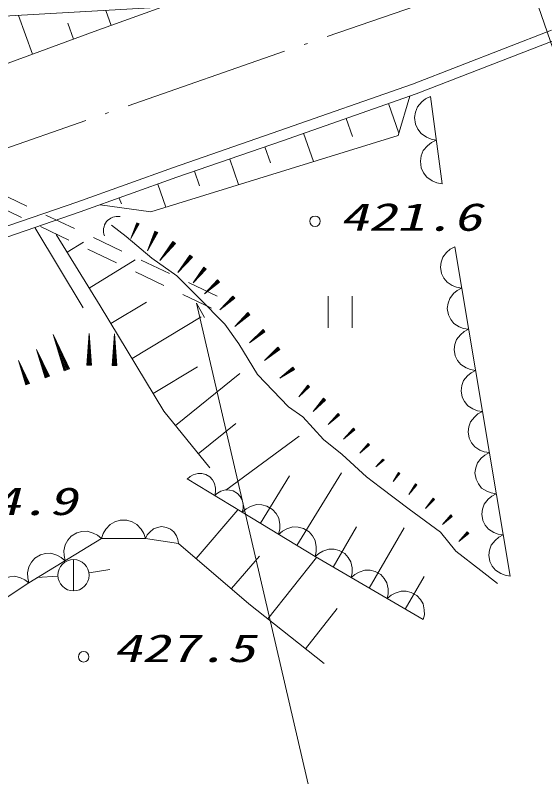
# Model space of a CAD drawing. Units: millimetres, scale not verified. Extents: x -25524 to 614476, y -203743 to 156257.
# Drawn here: x 309430 to 334572, y 24652 to 60834 of the extents above; entities that cross this region are included whole.
import ezdxf
from ezdxf.enums import TextEntityAlignment as Align

# ---------------------------------------------------------------- set-up
doc = ezdxf.new("R2010")
doc.units = ezdxf.units.MM
doc.header["$LTSCALE"] = 1000
doc.linetypes.add('USER1', pattern=[10, 7.868852, -0.983607, 0.163934, -0.983607])
doc.linetypes.add('USER4', pattern=[2.5, 1.5, -1])
for name, color, linetype, lineweight in [('S-BGD', 1, 'Continuous', 13), ('S-BGD-HTXT', 6, 'Continuous', 13), ('S-BMK', 3, 'USER1', 13)]:
    doc.layers.add(name, color=color, linetype=linetype, lineweight=lineweight)
doc.styles.add('ＭＳ ゴシック', font='')
doc.styles.get('ＭＳ ゴシック').set_extended_font_data('MS Gothic')

# ---------------------------------------------------------------- blocks, each defined once
blk = doc.blocks.new('BUHIN538')
at = {"layer": 'S-BGD'}
for p, q in [((0, -724), (0, 604)), ((-30, 262), (-30, -724)), ((30, 262), (30, -724)), ((-52, -724), (-52, -90)), ((60, -724), (60, -90)), ((-86, -431), (-86, -724)), ((90, -431), (90, -724))]:
    blk.add_line(p, q, dxfattribs=at)
blk.add_lwpolyline([(116, -750), (0, 750), (-116, -750)], close=True, dxfattribs=at)
blk = doc.blocks.new('BUHIN582')
at = {"layer": 'S-BGD'}
for p, q in [((321, 293), (-267, -244)), ((-128, -93), (308, 306)), ((-104, -120), (333, 280)), ((296, 320), (16, 63)), ((342, 270), (61, 13)), ((155, 214), (284, 333)), ((226, 136), (355, 255))]:
    blk.add_line(p, q, dxfattribs=at)
blk.add_lwpolyline([(285, 355), (-332, -304), (379, 252)], close=True, dxfattribs=at)
blk = doc.blocks.new('BUHIN583')
at = {"layer": 'S-BGD'}
for p, q in [((333, 278), (-278, -232)), ((-132, -87), (322, 292)), ((-109, -115), (345, 265)), ((310, 306), (18, 62)), ((353, 254), (62, 10)), ((164, 207), (299, 320)), ((232, 126), (366, 239))]:
    blk.add_line(p, q, dxfattribs=at)
blk.add_lwpolyline([(301, 342), (-345, -289), (390, 235)], close=True, dxfattribs=at)
blk = doc.blocks.new('BUHIN587')
at = {"layer": 'S-BGD'}
for p, q in [((241, 237), (-201, -197)), ((-97, -76), (231, 247)), ((-78, -96), (251, 227)), ((221, 257), (10, 49)), ((258, 219), (47, 12)), ((114, 171), (211, 267)), ((172, 112), (269, 208))]:
    blk.add_line(p, q, dxfattribs=at)
blk.add_lwpolyline([(212, 284), (-250, -245), (288, 207)], close=True, dxfattribs=at)
blk = doc.blocks.new('BUHIN593')
at = {"layer": 'S-BGD'}
for p, q in [((208, 201), (-173, -168)), ((-84, -64), (200, 210)), ((-67, -82), (216, 193)), ((191, 219), (9, 42)), ((223, 186), (40, 10)), ((99, 146), (183, 227)), ((148, 95), (232, 177))]:
    blk.add_line(p, q, dxfattribs=at)
blk.add_lwpolyline([(183, 242), (-215, -209), (248, 175)], close=True, dxfattribs=at)
blk = doc.blocks.new('BUHIN757')
at = {"layer": 'S-BGD'}
blk.add_lwpolyline([(863, 526), (677, 685), (471, 790), (187, 877), (-66, 865), (-308, 806), (-575, 643), (-739, 455), (-865, 236), (-918, -56), (-915, -285), (-863, -526)], dxfattribs=at)
blk = doc.blocks.new('BUHIN758')
at = {"layer": 'S-BGD'}
blk.add_lwpolyline([(806, 535), (622, 680), (421, 773), (146, 846), (-95, 825), (-325, 760), (-575, 594), (-724, 407), (-837, 193), (-876, -89), (-864, -307), (-806, -535)], dxfattribs=at)
blk = doc.blocks.new('BUHIN761')
at = {"layer": 'S-BGD'}
blk.add_lwpolyline([(857, -499), (907, -264), (902, -37), (844, 249), (716, 461), (552, 643), (286, 797), (47, 850), (-201, 857), (-478, 766), (-674, 656), (-857, 499)], dxfattribs=at)
blk = doc.blocks.new('BUHIN762')
at = {"layer": 'S-BGD'}
blk.add_lwpolyline([(864, -530), (921, -292), (921, -59), (869, 234), (743, 454), (579, 644), (311, 808), (69, 868), (-185, 881), (-470, 794), (-673, 687), (-864, 530)], dxfattribs=at)
blk = doc.blocks.new('BUHIN763')
at = {"layer": 'S-BGD'}
blk.add_lwpolyline([(654, -392), (695, -212), (693, -38), (652, 182), (555, 347), (431, 488), (228, 610), (45, 653), (-146, 661), (-360, 594), (-511, 511), (-654, 392)], dxfattribs=at)
blk = doc.blocks.new('BUHIN764')
at = {"layer": 'S-BGD'}
blk.add_lwpolyline([(-164, 977), (-377, 866), (-548, 717), (-731, 490), (-812, 255), (-846, 13), (-795, -289), (-684, -507), (-530, -702), (-283, -857), (-74, -937), (164, -977)], dxfattribs=at)
blk = doc.blocks.new('BUHIN765')
at = {"layer": 'S-BGD'}
blk.add_lwpolyline([(-138, 1038), (-367, 928), (-552, 777), (-754, 544), (-848, 299), (-893, 45), (-850, -277), (-740, -511), (-585, -722), (-330, -894), (-111, -987), (138, -1038)], dxfattribs=at)
blk = doc.blocks.new('BUHIN802')
at = {"layer": 'S-BGD'}
blk.add_line((0, 746), (0, -746), dxfattribs=at)
blk.add_circle((0, 0), 746, dxfattribs=at)
blk = doc.blocks.new('BUHIN803')
at = {"layer": 'S-BGD'}
blk.add_circle((0, 0), 249, dxfattribs=at)
blk = doc.blocks.new('BUHIN809')
at = {"layer": 'S-BGD'}
for p, q in [((-578, 750), (-578, -750)), ((574, -750), (574, 750))]:
    blk.add_line(p, q, dxfattribs=at)

msp = doc.modelspace()

# ---------------------------------------------------------------- linework, layer by layer
at = {"layer": 'S-BGD'}
for p, q in [((316398, 61221), (305555, 60594)), ((313182, 60054), (316398, 61221)), ((310249, 58987), (309580, 60827)), ((313986, 60345), (313724, 61066)), ((312204, 59698), (311930, 60450)), ((328299, 57563), (334896, 60125)), ((307317, 57919), (313182, 60054)), ((335057, 59652), (328472, 57094)), ((321951, 55345), (328299, 57563)), ((328472, 57094), (322115, 54873)), ((328165, 56986), (327617, 55126)), ((329697, 52821), (329144, 56972)), ((327157, 56634), (327648, 55228)), ((325140, 55930), (325437, 55080)), ((327617, 55126), (315869, 51499)), ((316941, 53603), (321951, 55345)), ((323123, 55225), (323592, 53883)), ((322115, 54873), (317110, 53133)), ((321281, 54583), (321547, 53817)), ((319613, 54003), (320036, 52785)), ((312352, 51959), (316941, 53603)), ((317944, 53423), (318186, 52727)), ((317110, 53133), (312515, 51486)), ((316196, 52805), (316585, 51720)), ((314368, 52150), (314470, 51867)), ((306138, 49817), (312352, 51959)), ((315869, 51499), (313455, 51823)), ((312515, 51486), (306302, 49345)), ((312653, 46934), (310357, 50742)), ((314695, 50320), (314004, 50857)), ((315252, 50937), (314954, 50295)), ((315016, 50467), (315237, 50944)), ((315045, 50454), (315266, 50931)), ((315223, 50951), (315080, 50644)), ((315277, 50926), (315135, 50619)), ((315142, 50816), (315208, 50958)), ((315228, 50777), (315293, 50918)), ((313466, 47021), (311374, 50420)), ((315923, 49296), (314695, 50320)), ((316118, 50526), (315745, 49723)), ((315823, 49937), (316099, 50534)), ((315859, 49921), (316136, 50517)), ((316081, 50542), (315904, 50159)), ((316149, 50511), (315972, 50128)), ((315981, 50374), (316063, 50551)), ((316088, 50324), (316170, 50501)), ((311897, 49570), (312671, 50046)), ((316965, 50022), (316359, 49261)), ((316497, 49470), (316948, 50036)), ((316532, 49443), (316982, 50008)), ((316931, 50049), (316641, 49686)), ((316995, 49998), (316706, 49634)), ((316780, 49895), (316914, 50063)), ((316881, 49815), (317015, 49982)), ((332926, 34187), (330297, 49823)), ((312943, 47871), (315118, 49209)), ((317100, 48452), (315923, 49296)), ((317769, 49375), (317218, 48683)), ((317344, 48874), (317754, 49388)), ((317375, 48849), (317785, 49363)), ((317738, 49400), (317475, 49070)), ((317797, 49354), (317533, 49023)), ((317601, 49260), (317723, 49413)), ((317693, 49187), (317814, 49340)), ((318435, 48809), (317931, 48192)), ((318047, 48362), (318421, 48820)), ((318074, 48339), (318449, 48797)), ((318407, 48831), (318167, 48537)), ((318460, 48789), (318219, 48494)), ((318282, 48707), (318393, 48843)), ((318364, 48640), (318475, 48776)), ((318150, 47402), (317100, 48452)), ((319378, 46149), (318150, 47402)), ((313970, 46188), (315657, 47208)), ((316487, 42024), (313466, 47021)), ((314977, 44523), (318262, 46509)), ((320043, 45227), (319378, 46149)), ((311872, 44017), (311291, 45501)), ((311407, 45106), (311838, 44004)), ((311474, 45132), (311905, 44030)), ((320939, 43769), (320043, 45227)), ((310943, 43673), (310491, 44826)), ((310581, 44520), (310916, 43662)), ((310633, 44540), (310969, 43683)), ((311813, 43994), (311536, 44702)), ((311939, 44043), (311662, 44752)), ((310014, 43326), (309627, 44315)), ((310897, 43655), (310681, 44206)), ((310995, 43693), (310779, 44244)), ((311648, 44306), (311775, 43980)), ((311845, 44383), (311972, 44057)), ((309704, 44052), (309992, 43317)), ((309749, 44070), (310036, 43335)), ((309975, 43311), (309790, 43783)), ((310059, 43344), (309874, 43816)), ((310768, 43897), (310868, 43643)), ((310921, 43957), (311021, 43703)), ((315984, 42857), (318085, 44128)), ((317032, 41349), (320093, 43817)), ((322635, 44052), (322061, 43636)), ((322199, 43756), (322625, 44065)), ((322218, 43730), (322644, 44039)), ((322616, 44078), (322342, 43879)), ((322651, 44029), (322377, 43831)), ((322480, 43999), (322606, 44091)), ((322535, 43923), (322662, 44015)), ((309864, 43519), (309950, 43301)), ((309996, 43570), (310081, 43352)), ((322397, 42233), (320939, 43769)), ((323353, 43206), (322935, 42749)), ((323032, 42876), (323343, 43216)), ((323053, 42857), (323363, 43197)), ((323332, 43225), (323133, 43007)), ((323371, 43190), (323172, 42971)), ((323230, 43134), (323322, 43235)), ((323291, 43078), (323383, 43179)), ((324101, 42582), (323623, 42059)), ((323734, 42205), (324089, 42593)), ((323758, 42183), (324112, 42572)), ((324077, 42604), (323849, 42354)), ((324121, 42563), (323894, 42314)), ((323960, 42499), (324065, 42615)), ((324029, 42436), (324135, 42551)), ((318666, 39323), (316487, 42024)), ((323088, 41747), (322397, 42233)), ((324061, 40672), (323088, 41747)), ((318122, 39998), (319902, 41434)), ((319436, 38277), (322907, 40832)), ((324956, 39956), (324061, 40672)), ((326210, 40442), (325831, 40070)), ((325920, 40174), (326201, 40451)), ((325937, 40157), (326218, 40433)), ((326193, 40459), (326012, 40282)), ((326224, 40427), (326044, 40249)), ((326101, 40386), (326185, 40468)), ((326150, 40335), (326234, 40417)), ((326108, 38907), (324956, 39956)), ((326907, 39715), (326591, 39405)), ((326665, 39491), (326900, 39722)), ((326679, 39477), (326914, 39707)), ((326893, 39729), (326742, 39581)), ((326919, 39702), (326768, 39554)), ((326816, 39668), (326886, 39736)), ((326858, 39626), (326927, 39694)), ((322799, 35640), (324916, 39091)), ((327459, 38817), (327652, 39083)), ((327644, 39089), (327520, 38918)), ((327579, 39016), (327636, 39095)), ((320206, 37231), (317591, 38800)), ((321070, 36701), (322447, 38945)), ((326773, 38395), (326108, 38907)), ((327660, 39077), (327400, 38719)), ((327475, 38805), (327668, 39071)), ((327674, 39067), (327550, 38896)), ((327626, 38981), (327684, 39060)), ((328129, 37371), (326773, 38395)), ((328460, 38534), (328148, 38104)), ((328218, 38222), (328450, 38541)), ((328237, 38208), (328469, 38527)), ((328440, 38548), (328291, 38343)), ((328477, 38522), (328328, 38316)), ((328362, 38460), (328430, 38555)), ((328419, 38419), (328487, 38514)), ((329297, 37849), (328951, 37447)), ((329031, 37558), (329288, 37857)), ((329049, 37543), (329306, 37842)), ((329279, 37865), (329114, 37673)), ((329313, 37836), (329148, 37644)), ((329194, 37784), (329270, 37873)), ((329247, 37738), (329323, 37827)), ((318022, 35024), (320006, 37332)), ((329614, 36271), (328129, 37371)), ((323663, 35110), (320206, 37231)), ((324520, 34611), (325637, 36531)), ((326234, 33614), (327902, 36480)), ((330356, 35375), (329614, 36271)), ((313523, 35968), (310072, 33866)), ((315611, 35968), (313523, 35968)), ((317188, 35741), (315611, 35968)), ((317188, 35741), (320525, 32873)), ((319691, 33590), (321023, 35141)), ((328805, 32118), (323663, 35110)), ((331533, 34454), (330356, 35375)), ((321419, 32162), (323735, 35068)), ((312938, 34345), (313927, 34499)), ((332326, 33840), (331533, 34454)), ((311449, 34180), (310451, 34115)), ((327948, 32617), (328852, 34169)), ((310072, 33866), (300405, 27443)), ((320525, 32873), (324099, 30026)), ((323205, 30738), (324720, 32639))]:
    msp.add_line(p, q, dxfattribs=at)
at = {"layer": 'S-BGD', "linetype": 'USER4'}
for p, q in [((319017, 47491), (291213, 60646)), ((318743, 46911), (290969, 60218))]:
    msp.add_line(p, q, dxfattribs=at)
at = {"layer": 'S-BGD'}
for points in [[(315201, 50976), (314921, 50224), (315314, 50924)], [(316055, 50574), (315704, 49634), (316195, 50509)], [(316911, 50090), (316292, 49177), (317044, 49984)], [(317720, 49437), (317157, 48607), (317841, 49341)], [(318391, 48865), (317875, 48124), (318499, 48777)], [(312013, 44039), (311227, 45664), (311753, 43937)], [(311053, 43689), (310441, 44953), (310850, 43610)], [(310108, 43340), (309584, 44424), (309935, 43273)], [(322610, 44110), (321998, 43591), (322682, 44010)], [(323321, 43252), (322889, 42698), (323401, 43179)], [(324064, 42634), (323571, 42002), (324156, 42551)], [(326185, 40483), (325789, 40029), (326250, 40416)], [(326886, 39748), (326556, 39370), (326940, 39693)], [(327634, 39107), (327372, 38680), (327697, 39061)], [(328428, 38570), (328113, 38057), (328503, 38515)], [(329269, 37888), (328913, 37403), (329339, 37827)]]:
    msp.add_lwpolyline(points, close=True, dxfattribs=at)
for points in [[(315611, 35968), (315533, 36208), (315408, 36412), (315204, 36642), (314975, 36767), (314729, 36845), (314406, 36845), (314160, 36767), (313931, 36642), (313727, 36412), (313607, 36208), (313523, 35968)], [(317188, 35741), (317155, 35931), (317083, 36098), (316954, 36294), (316794, 36413), (316617, 36499), (316373, 36535), (316179, 36502), (315992, 36433), (315813, 36281), (315701, 36141), (315611, 35968)]]:
    msp.add_lwpolyline(points, dxfattribs=at)
msp.add_arc((314294, 50601), 676, 80.1392, 201.8458, dxfattribs=at)
at = {"layer": 'S-BGD-HTXT'}
for p, q in [((343641, 34085), (333628, 63093)), ((318041, 47160), (318420, 46478)), ((318041, 47160), (326395, 11092))]:
    msp.add_line(p, q, dxfattribs=at)
at = {"layer": 'S-BMK'}
msp.add_line((305346, 53243), (333628, 63093), dxfattribs=at)

# ---------------------------------------------------------------- block references
for name, p in [('BUHIN765', (329282, 55935)), ('BUHIN765', (329559, 53859)), ('BUHIN803', (323663, 51044)), ('BUHIN764', (330461, 48846)), ('BUHIN582', (318754, 47907)), ('BUHIN764', (330790, 46892)), ('BUHIN582', (319483, 47139)), ('BUHIN809', (324858, 46737)), ('BUHIN582', (320195, 46355)), ('BUHIN538', (312939, 44955)), ('BUHIN538', (314143, 44947)), ('BUHIN583', (320894, 45557)), ('BUHIN764', (331118, 44937)), ('BUHIN583', (321604, 44716)), ('BUHIN764', (331447, 42983)), ('BUHIN764', (331776, 41028)), ('BUHIN587', (324544, 41630)), ('BUHIN587', (325272, 40933)), ('BUHIN764', (332104, 39074)), ('BUHIN763', (318245, 38407)), ('BUHIN763', (319552, 37623)), ('BUHIN764', (332433, 37119)), ('BUHIN762', (321070, 36701)), ('BUHIN593', (329929, 36848)), ('BUHIN757', (312661, 35443)), ('BUHIN762', (322799, 35640)), ('BUHIN593', (330711, 36042)), ('BUHIN764', (332762, 35165)), ('BUHIN761', (324520, 34611)), ('BUHIN757', (310935, 34392)), ('BUHIN802', (312197, 34229)), ('BUHIN761', (326234, 33614)), ('BUHIN758', (309266, 33331)), ('BUHIN761', (327948, 32617)), ('BUHIN803', (312678, 30351))]:
    msp.add_blockref(name, p)

# ---------------------------------------------------------------- texts
at = {"layer": 'S-BGD', "style": 'ＭＳ ゴシック', "oblique": 15, "width": 1.5}
for s, p in [('421.6', (324845, 50195)), ('424.9', (305635, 36689)), ('427.5', (314086, 29705))]:
    msp.add_text(s, height=1320, dxfattribs=at).set_placement(p, align=Align.BOTTOM_LEFT)

doc.saveas('drawing.dxf')
